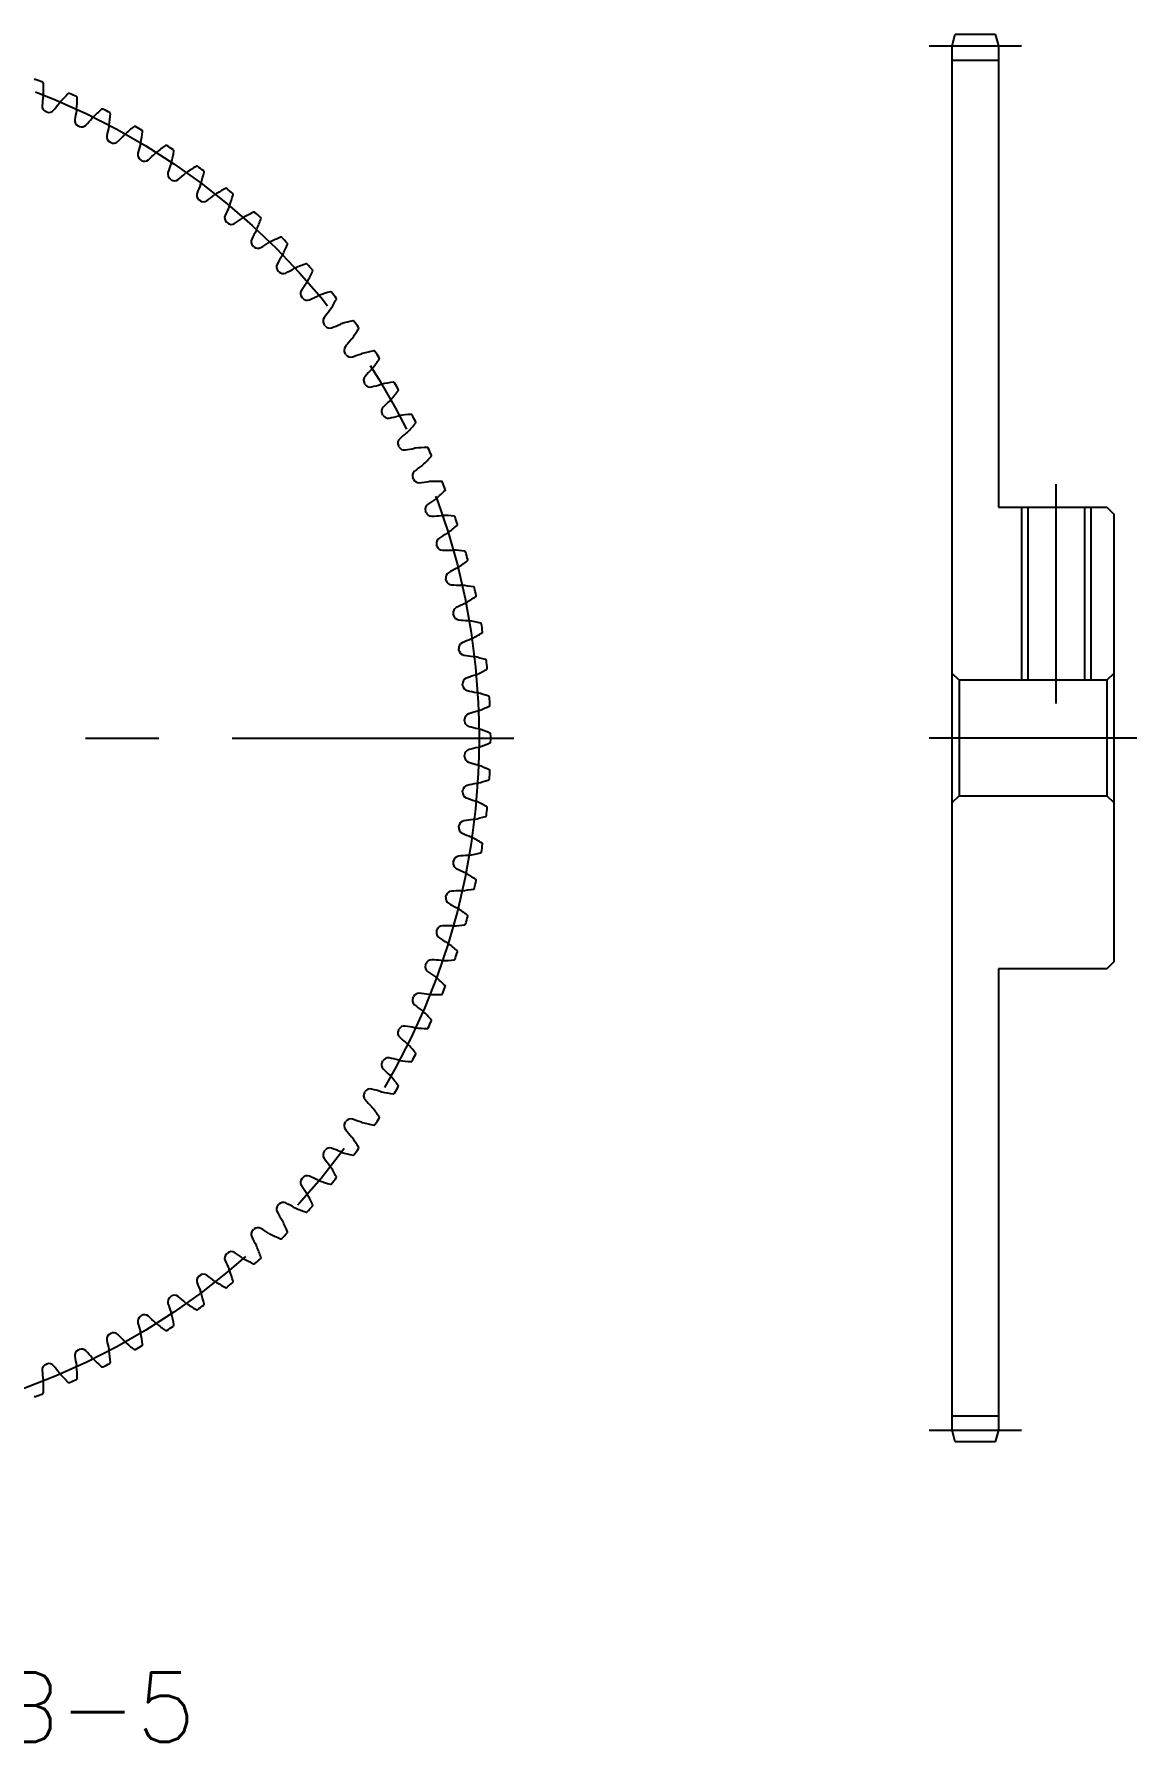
# Model space of a CAD drawing. Extents: x -1 to 89, y -8 to 72.
# Drawn here: x 41.2 to 89, y -3 to 71 of the extents above; entities that cross this region are included whole.
import ezdxf

# ---------------------------------------------------------------- set-up
doc = ezdxf.new("R2010")
doc.units = 0
doc.header["$LTSCALE"] = 0.5
doc.linetypes.add('CENTER', pattern=[50.8, 31.75, -6.35, 6.35, -6.35])
for name, color, linetype in [('MSM_CENTER', 1, 'CENTER'), ('MSM_CONTINUOUS', 7, 'CONTINUOUS'), ('MSM_NARROW', 5, 'CONTINUOUS'), ('MSM_PART_NUMBER', 7, 'CONTINUOUS')]:
    doc.layers.add(name, color=color, linetype=linetype)
doc.styles.get("Standard").update_dxf_attribs({"font": 'txt.shx', "height": 1, "bigfont": 'bigfont.shx'})

# ---------------------------------------------------------------- blocks, each defined once
blk = doc.blocks.new('*U2')
at = {"layer": 'MSM_PART_NUMBER'}
blk.add_text('GEABB0.5-120-2-B-5', height=3, dxfattribs=at).set_placement((0, -3))

msp = doc.modelspace()

# ---------------------------------------------------------------- linework, layer by layer
at = {"layer": 'MSM_CENTER'}
for p, q in [((80, 70.5), (84, 70.5)), ((85.5, 42), (85.5, 51.5)), ((-1, 40.5), (62, 40.5)), ((89, 40.5), (80, 40.5)), ((80, 10.5), (84, 10.5))]:
    msp.add_line(p, q, dxfattribs=at)
msp.add_circle((30.5, 40.5), 30, dxfattribs=at)
at = {"layer": 'MSM_CONTINUOUS'}
for p, q in [((81, 70.5), (81.134, 71)), ((81, 10.5), (81, 70.5)), ((81.134, 71), (82.866, 71)), ((82.866, 71), (83, 70.5)), ((83, 70.5), (83, 50.5)), ((81, 69.875), (83, 69.875)), ((83, 50.5), (87.7, 50.5)), ((84.27, 50.5), (84.27, 43)), ((86.729, 50.5), (86.729, 43)), ((87.7, 50.5), (88, 50.2)), ((88, 50.2), (88, 30.8)), ((81.3, 43), (81, 43.3)), ((81.3, 43), (81.3, 38)), ((87.7, 43), (81.3, 43)), ((88, 43.3), (87.7, 43)), ((87.7, 43), (87.7, 38)), ((81, 37.7), (81.3, 38)), ((81.3, 38), (87.7, 38)), ((87.7, 38), (88, 37.7)), ((87.7, 30.5), (83, 30.5)), ((83, 30.5), (83, 10.5)), ((88, 30.8), (87.7, 30.5)), ((81, 11.125), (83, 11.125)), ((81.134, 10), (81, 10.5)), ((83, 10.5), (82.866, 10)), ((82.866, 10), (81.134, 10))]:
    msp.add_line(p, q, dxfattribs=at)
for centre, radius, start, end in [((41.255, 68.987), 0.05, 69.31704, 136.86532), ((30.5, 40.5), 30.5, 68.68296, 69.31704), ((41.569, 68.867), 0.05, 1.13468, 68.68296), ((31.621, 68.67), 10, 358.25, 1.13468), ((50.746, 66.977), 9.231, 171.65554, 174.22339), ((41.201, 68.377), 0.416, 351.65589, 358.25036), ((49.626, 61.212), 10, 133.86532, 136.75), ((42.731, 68.386), 0.05, 66.31704, 133.86532), ((30.5, 40.5), 30.5, 65.68296, 66.31704), ((43.039, 68.249), 0.05, 358.13468, 65.68296), ((33.094, 68.572), 10, 355.25, 358.13468), ((41.81, 67.881), 0.25, 174.22339, 247.55567), ((30.5, 40.5), 29.375, 67.44433, 67.55567), ((41.864, 67.859), 0.25, 247.44433, 320.77661), ((34.906, 73.538), 9.231, 320.77661, 323.34446), ((42.645, 67.779), 0.416, 136.74964, 143.34411), ((52.104, 65.881), 9.231, 168.65554, 171.22339), ((42.645, 67.779), 0.416, 348.65589, 355.25036), ((36.629, 73.262), 9.231, 317.77661, 320.34446), ((44.056, 67.106), 0.416, 133.74964, 140.34411), ((50.684, 60.183), 10, 130.86532, 133.75), ((44.174, 67.707), 0.05, 63.31704, 130.86532), ((30.5, 40.5), 30.5, 62.68296, 63.31704), ((34.56, 68.398), 10, 352.25, 355.13468), ((44.474, 67.554), 0.05, 355.13468, 62.68296), ((43.228, 67.251), 0.25, 171.22339, 244.55567), ((30.5, 40.5), 29.375, 64.44433, 64.55567), ((43.28, 67.227), 0.25, 244.44433, 317.77661), ((53.402, 64.716), 9.231, 165.65554, 168.22339), ((44.056, 67.106), 0.416, 345.65589, 352.25036), ((38.336, 72.896), 9.231, 314.77661, 317.34446), ((45.43, 66.36), 0.416, 130.74964, 137.34411), ((51.686, 59.099), 10, 127.86532, 130.75), ((45.579, 66.954), 0.05, 60.31704, 127.86532), ((30.5, 40.5), 30.5, 59.68296, 60.31704), ((36.014, 68.147), 10, 349.25, 352.13468), ((45.871, 66.786), 0.05, 352.13468, 59.68296), ((44.611, 66.549), 0.25, 168.22339, 241.55567), ((30.5, 40.5), 29.375, 61.44433, 61.55567), ((44.661, 66.521), 0.25, 241.44433, 314.77661), ((54.638, 63.484), 9.231, 162.65554, 165.22339), ((45.43, 66.36), 0.416, 342.65589, 349.25036), ((46.763, 65.543), 0.416, 127.74964, 134.34411), ((52.631, 57.965), 10, 124.86532, 127.75), ((46.943, 66.129), 0.05, 57.31704, 124.86532), ((30.5, 40.5), 30.5, 56.68296, 57.31704), ((37.454, 67.821), 10, 346.25, 349.13468), ((47.225, 65.945), 0.05, 349.13468, 56.68242), ((45.954, 65.774), 0.25, 165.22339, 238.55567), ((30.5, 40.5), 29.375, 58.44433, 58.55567), ((46.004, 65.744), 0.25, 238.44433, 311.77661), ((40.02, 72.442), 9.231, 311.77661, 314.34446), ((55.808, 62.189), 9.231, 159.65554, 162.22339), ((46.763, 65.543), 0.416, 339.65589, 346.25036), ((53.514, 56.783), 10, 121.86532, 124.75), ((48.261, 65.233), 0.05, 54.31704, 121.86532), ((30.5, 40.5), 30.5, 53.68296, 54.31704), ((47.256, 64.931), 0.25, 162.22339, 235.55567), ((30.5, 40.5), 29.375, 55.44433, 55.55567), ((47.303, 64.898), 0.25, 235.44433, 308.77661), ((41.679, 71.9), 9.231, 308.77661, 311.34446), ((48.051, 64.657), 0.416, 124.74964, 131.34411), ((56.908, 60.835), 9.231, 156.65554, 159.22339), ((48.051, 64.657), 0.416, 336.65589, 343.25036), ((38.874, 67.42), 10, 343.25, 346.13468), ((48.534, 65.035), 0.05, 346.13468, 53.68242), ((48.512, 64.021), 0.25, 159.22339, 232.55567), ((30.5, 40.5), 29.375, 52.44433, 52.55567), ((48.557, 63.986), 0.25, 232.44433, 305.77661), ((43.307, 71.272), 9.231, 305.77661, 308.34446), ((49.292, 63.706), 0.416, 121.74964, 128.34411), ((54.335, 55.556), 10, 118.86532, 121.75), ((49.532, 64.27), 0.05, 51.31704, 118.86532), ((30.5, 40.5), 30.5, 50.68296, 51.31704), ((40.271, 66.944), 10, 340.25, 343.13468), ((49.793, 64.058), 0.05, 343.13468, 50.68296), ((49.718, 63.046), 0.25, 156.22339, 229.55567), ((57.937, 59.425), 9.231, 153.65554, 156.22339), ((49.292, 63.706), 0.416, 333.65589, 340.25036), ((44.9, 70.559), 9.231, 302.77661, 305.34446), ((50.48, 62.691), 0.416, 118.74964, 125.34411), ((55.09, 54.288), 10, 115.86532, 118.75), ((50.75, 63.241), 0.05, 48.31704, 115.86532), ((30.5, 40.5), 30.5, 47.68296, 48.31704), ((41.642, 66.397), 10, 337.25, 340.13468), ((51, 63.016), 0.05, 340.13468, 47.68296), ((30.5, 40.5), 29.375, 49.44433, 49.55567), ((49.762, 63.008), 0.25, 229.44433, 302.77661), ((58.889, 57.963), 9.231, 150.65554, 153.22339), ((50.48, 62.691), 0.416, 330.65589, 337.25036), ((55.778, 52.982), 10, 112.86532, 115.75), ((51.912, 62.15), 0.05, 45.31704, 112.86532), ((30.5, 40.5), 30.5, 44.68296, 45.31704), ((50.872, 62.009), 0.25, 153.22339, 226.55567), ((30.5, 40.5), 29.375, 46.44433, 46.55567), ((50.913, 61.969), 0.25, 226.44433, 299.77661), ((46.453, 69.764), 9.231, 299.77661, 302.34446), ((51.614, 61.614), 0.416, 115.74964, 122.34411), ((51.614, 61.614), 0.416, 327.65589, 334.25036), ((42.982, 65.778), 10, 334.25, 337.13468), ((52.15, 61.912), 0.05, 337.13468, 44.68351), ((51.969, 60.913), 0.25, 150.22339, 223.55567), ((59.764, 56.453), 9.231, 147.65554, 150.22339), ((30.5, 40.5), 29.375, 43.44433, 43.55567), ((52.009, 60.872), 0.25, 223.44433, 296.77661), ((47.963, 68.889), 9.231, 296.77661, 299.34446), ((52.691, 60.48), 0.416, 112.74964, 119.34411), ((56.397, 51.642), 10, 109.86532, 112.75), ((53.016, 61), 0.05, 42.31704, 109.86532), ((30.5, 40.5), 30.5, 41.68296, 42.31704), ((44.288, 65.09), 10, 331.25, 334.13468), ((53.241, 60.75), 0.05, 334.13468, 41.68351), ((60.559, 54.9), 9.231, 144.65554, 147.22339), ((52.691, 60.48), 0.416, 324.65589, 331.25036), ((53.008, 59.762), 0.25, 147.22339, 220.55567), ((30.5, 40.5), 29.375, 40.44433, 40.55567), ((53.046, 59.718), 0.25, 220.44433, 293.77661), ((49.425, 67.937), 9.231, 293.77661, 296.34446), ((53.706, 59.292), 0.416, 109.74964, 116.34411), ((56.944, 50.271), 10, 106.86532, 109.75), ((54.058, 59.793), 0.05, 39.31704, 106.86532), ((45.556, 64.335), 10, 328.25, 331.13468), ((30.5, 40.5), 30.5, 38.68296, 39.31704), ((54.27, 59.532), 0.05, 331.13468, 38.68296), ((53.986, 58.557), 0.25, 144.22339, 217.55567), ((61.272, 53.307), 9.231, 141.65554, 144.22339), ((53.706, 59.292), 0.416, 321.65589, 328.25036), ((57.42, 48.874), 10, 103.86532, 106.75), ((55.035, 58.534), 0.05, 36.31704, 103.86532), ((30.5, 40.5), 30.5, 35.68296, 36.31704), ((30.5, 40.5), 29.375, 37.44433, 37.55567), ((54.021, 58.512), 0.25, 217.44433, 290.77661), ((50.835, 66.908), 9.231, 290.77661, 293.34446), ((54.657, 58.051), 0.416, 106.74964, 113.34411), ((61.9, 51.679), 9.231, 138.65554, 141.22339), ((54.657, 58.051), 0.416, 318.65589, 325.25036), ((46.783, 63.514), 10, 325.25, 328.13468), ((55.233, 58.261), 0.05, 328.13468, 35.68296), ((54.898, 57.303), 0.25, 141.22339, 214.55567), ((30.5, 40.5), 29.375, 34.44433, 34.55567), ((54.931, 57.256), 0.25, 214.44433, 287.77661), ((52.189, 65.808), 9.231, 287.77661, 290.34446), ((55.543, 56.763), 0.416, 103.74964, 110.34411), ((57.821, 47.454), 10, 100.86532, 103.75), ((55.945, 57.225), 0.05, 33.31704, 100.86532), ((30.5, 40.5), 30.5, 32.68296, 33.31704), ((62.442, 50.02), 9.231, 135.65554, 138.22339), ((55.543, 56.763), 0.416, 315.65589, 322.25036), ((47.965, 62.631), 10, 322.25, 325.13468), ((56.129, 56.943), 0.05, 325.13468, 32.68242), ((55.744, 56.004), 0.25, 138.22339, 211.55567), ((30.5, 40.5), 29.375, 31.44433, 31.55567), ((55.774, 55.954), 0.25, 211.44433, 284.77661), ((53.484, 64.638), 9.231, 284.77661, 287.34446), ((56.36, 55.43), 0.416, 100.74964, 107.34411), ((58.147, 46.014), 10, 97.86532, 100.75), ((49.099, 61.686), 10, 319.25, 322.13468), ((56.786, 55.871), 0.05, 30.31704, 97.86532), ((30.5, 40.5), 30.5, 29.68296, 30.31704), ((56.954, 55.579), 0.05, 322.13468, 29.68242), ((56.521, 54.661), 0.25, 135.22339, 208.55567), ((62.896, 48.336), 9.231, 132.65554, 135.22339), ((56.36, 55.43), 0.416, 312.65589, 319.25036), ((30.5, 40.5), 29.375, 28.44433, 28.55567), ((56.549, 54.611), 0.25, 208.44433, 281.77661), ((54.716, 63.402), 9.231, 281.77661, 284.34446), ((57.106, 54.056), 0.416, 97.74964, 104.34411), ((58.398, 44.56), 10, 94.86532, 97.75), ((50.183, 60.684), 10, 316.25, 319.13468), ((57.554, 54.474), 0.05, 27.31704, 94.86532), ((30.5, 40.5), 30.5, 26.68296, 27.31704), ((57.707, 54.174), 0.05, 319.13468, 26.68242), ((57.227, 53.28), 0.25, 132.22339, 205.55567), ((63.262, 46.629), 9.231, 129.65554, 132.22339), ((57.106, 54.056), 0.416, 309.65589, 316.25036), ((30.5, 40.5), 29.375, 25.44433, 25.55567), ((57.251, 53.228), 0.25, 205.44433, 278.77661), ((55.881, 62.104), 9.231, 278.77661, 281.34446), ((57.779, 52.645), 0.416, 94.74964, 101.34411), ((58.572, 43.094), 10, 91.86532, 94.75), ((51.212, 59.626), 10, 313.25, 316.13468), ((58.249, 53.039), 0.05, 24.31704, 91.86532), ((30.5, 40.5), 30.5, 23.68296, 24.31704), ((58.386, 52.731), 0.05, 316.13468, 23.68296), ((57.859, 51.864), 0.25, 129.22339, 202.55567), ((63.538, 44.906), 9.231, 126.65554, 129.22339), ((57.779, 52.645), 0.416, 306.65589, 313.25036), ((30.5, 40.5), 29.375, 22.44433, 22.55567), ((57.881, 51.81), 0.25, 202.44433, 275.77661), ((56.977, 60.746), 9.231, 275.77661, 278.34446), ((58.377, 51.201), 0.416, 91.74964, 98.34411), ((58.67, 41.621), 10, 88.86532, 91.75), ((52.185, 58.516), 10, 310.25, 313.13468), ((58.867, 51.569), 0.05, 21.31704, 88.86532), ((30.5, 40.5), 30.5, 20.68296, 21.31704), ((58.987, 51.255), 0.05, 313.13468, 20.68242), ((58.416, 50.416), 0.25, 126.22339, 199.55567), ((30.5, 40.5), 29.375, 19.44433, 19.55567), ((63.723, 43.171), 9.231, 123.65554, 126.22339), ((58.377, 51.201), 0.416, 303.65589, 310.25036), ((58.435, 50.362), 0.25, 199.44433, 272.77661), ((58, 59.332), 9.231, 272.77661, 275.34446), ((58.899, 49.727), 0.416, 88.74964, 95.34411), ((58.69, 40.146), 10, 85.86532, 88.75), ((53.098, 57.356), 10, 307.25, 310.13468), ((59.407, 50.07), 0.05, 18.31704, 85.86532), ((30.5, 40.5), 30.5, 17.68296, 18.31704), ((59.511, 49.749), 0.05, 310.13468, 17.68296), ((58.897, 48.942), 0.25, 123.22339, 196.55567), ((30.5, 40.5), 29.375, 16.44433, 16.55567), ((63.817, 41.429), 9.231, 120.65554, 123.22339), ((58.899, 49.727), 0.416, 300.65589, 307.25036), ((58.913, 48.886), 0.25, 196.44433, 269.77661), ((58.948, 57.867), 9.231, 269.77661, 272.34446), ((59.343, 48.228), 0.416, 85.74964, 92.34411), ((58.633, 38.671), 10, 82.86532, 85.75), ((53.949, 56.15), 10, 304.25, 307.13468), ((59.868, 48.544), 0.05, 15.31704, 82.86532), ((30.5, 40.5), 30.5, 14.68296, 15.31704), ((59.956, 48.218), 0.05, 307.13468, 14.68242), ((59.3, 47.444), 0.25, 120.22339, 193.55567), ((30.5, 40.5), 29.375, 13.44433, 13.55567), ((63.82, 39.684), 9.231, 117.65554, 120.22339), ((59.343, 48.228), 0.416, 297.65589, 304.25036), ((59.313, 47.388), 0.25, 193.44433, 266.77661), ((59.818, 56.354), 9.231, 266.77661, 269.34446), ((59.708, 46.708), 0.416, 82.74964, 89.34411), ((58.498, 37.201), 10, 79.86532, 82.75), ((54.736, 54.902), 10, 301.25, 304.13468), ((60.249, 46.996), 0.05, 12.31704, 79.86532), ((30.5, 40.5), 30.5, 11.68296, 12.31704), ((60.319, 46.666), 0.05, 304.13468, 11.68296), ((59.624, 45.927), 0.25, 117.22339, 190.55567), ((30.5, 40.5), 29.375, 10.44433, 10.55567), ((63.732, 37.941), 9.231, 114.65554, 117.22339), ((59.708, 46.708), 0.416, 294.65589, 301.25036), ((59.634, 45.87), 0.25, 190.44433, 263.77661), ((60.608, 54.798), 9.231, 263.77661, 266.34446), ((59.993, 45.171), 0.416, 79.74964, 86.34411), ((58.287, 35.74), 10, 76.86532, 79.75), ((60.548, 45.43), 0.05, 9.31704, 76.86532), ((30.5, 40.5), 30.5, 8.68296, 9.31704), ((59.868, 44.395), 0.25, 114.22339, 187.55567), ((63.553, 36.205), 9.231, 111.65554, 114.22339), ((59.993, 45.171), 0.416, 291.65589, 298.25036), ((55.456, 53.614), 10, 298.25, 301.13468), ((60.601, 45.097), 0.05, 301.13468, 8.68296), ((30.5, 40.5), 29.375, 7.44433, 7.55567), ((59.875, 44.338), 0.25, 187.44433, 260.77661), ((61.315, 53.203), 9.231, 260.77661, 263.34446), ((60.197, 43.621), 0.416, 76.74964, 83.34411), ((58, 34.292), 10, 73.86532, 76.75), ((60.765, 43.85), 0.05, 6.31704, 73.86532), ((30.5, 40.5), 30.5, 5.68296, 6.31704), ((60.031, 42.853), 0.25, 111.22339, 184.55567), ((63.282, 34.481), 9.231, 108.65554, 111.22339), ((60.197, 43.621), 0.416, 288.65589, 295.25036), ((56.108, 52.29), 10, 295.25, 298.13468), ((60.8, 43.515), 0.05, 298.13468, 5.68296), ((30.5, 40.5), 29.375, 4.44433, 4.55567), ((60.036, 42.796), 0.25, 184.44444, 257.77661), ((61.937, 51.573), 9.231, 257.77661, 260.34446), ((60.319, 42.063), 0.416, 73.74964, 80.34411), ((57.637, 32.862), 10, 70.86532, 73.75), ((60.899, 42.262), 0.05, 3.31704, 70.86532), ((30.5, 40.5), 30.5, 2.68296, 3.31704), ((60.114, 41.304), 0.25, 108.22339, 181.55567), ((62.923, 32.774), 9.231, 105.65554, 108.22339), ((60.319, 42.063), 0.416, 285.65589, 292.25036), ((56.69, 50.933), 10, 292.25, 295.13468), ((60.917, 41.925), 0.05, 295.13468, 2.68296), ((30.5, 40.5), 29.375, 1.44433, 1.55567), ((60.116, 41.247), 0.25, 181.44444, 254.77661), ((62.474, 49.912), 9.231, 254.77661, 257.34446), ((60.36, 40.5), 0.416, 70.74964, 77.34411), ((57.201, 31.452), 10, 67.86532, 70.75), ((60.95, 40.668), 0.05, 0.31704, 67.86532), ((60.116, 39.753), 0.25, 105.22339, 178.55567), ((62.474, 31.088), 9.231, 102.65554, 105.22339), ((60.36, 40.5), 0.416, 282.65589, 289.25036), ((57.201, 49.548), 10, 289.25, 292.13468), ((60.95, 40.332), 0.05, 292.13468, 359.68242), ((30.5, 40.5), 30.5, 359.68296, 0.31704), ((30.5, 40.5), 29.375, 358.44433, 358.55567), ((60.114, 39.696), 0.25, 178.44444, 251.77661), ((62.923, 48.226), 9.231, 251.77661, 254.34446), ((60.319, 38.937), 0.416, 67.74964, 74.34411), ((56.69, 30.067), 10, 64.86532, 67.75), ((61.937, 29.427), 9.231, 99.65554, 102.22339), ((60.319, 38.937), 0.416, 279.65589, 286.25036), ((57.637, 48.138), 10, 286.25, 289.13468), ((60.899, 38.738), 0.05, 289.13468, 356.68242), ((60.917, 39.075), 0.05, 357.31704, 64.86532), ((30.5, 40.5), 30.5, 356.68296, 357.31704), ((60.031, 38.147), 0.25, 175.44444, 248.77661), ((30.5, 40.5), 29.375, 355.44433, 355.55567), ((60.036, 38.204), 0.25, 102.22339, 175.55567), ((63.282, 46.519), 9.231, 248.77661, 251.34446), ((60.197, 37.379), 0.416, 64.74964, 71.34411), ((56.108, 28.71), 10, 61.86532, 64.75), ((58, 46.708), 10, 283.25, 286.13468), ((60.765, 37.15), 0.05, 286.13468, 353.68296), ((30.5, 40.5), 30.5, 353.68296, 354.31704), ((60.8, 37.485), 0.05, 354.31704, 61.86532), ((59.868, 36.605), 0.25, 172.44444, 245.77661), ((30.5, 40.5), 29.375, 352.44433, 352.55567), ((59.875, 36.662), 0.25, 99.22339, 172.55568), ((63.553, 44.795), 9.231, 245.77661, 248.34446), ((61.315, 27.797), 9.231, 96.65554, 99.22339), ((60.197, 37.379), 0.416, 276.65589, 283.25036), ((58.287, 45.26), 10, 280.25, 283.13468), ((59.993, 35.829), 0.416, 61.74964, 68.34411), ((55.456, 27.386), 10, 58.86532, 61.75), ((60.548, 35.57), 0.05, 283.13468, 350.68296), ((30.5, 40.5), 30.5, 350.68296, 351.31704), ((60.601, 35.903), 0.05, 351.31704, 58.86532), ((59.624, 35.073), 0.25, 169.44444, 242.77661), ((30.5, 40.5), 29.375, 349.44433, 349.55567), ((59.634, 35.13), 0.25, 96.22339, 169.55567), ((63.732, 43.059), 9.231, 242.77661, 245.34446), ((60.608, 26.202), 9.231, 93.65554, 96.22339), ((59.993, 35.829), 0.416, 273.65589, 280.25036), ((59.708, 34.292), 0.416, 58.74964, 65.34411), ((54.736, 26.098), 10, 55.86532, 58.75), ((30.5, 40.5), 30.5, 347.68296, 348.31704), ((60.319, 34.334), 0.05, 348.31704, 55.86532), ((59.3, 33.556), 0.25, 166.44433, 239.77661), ((30.5, 40.5), 29.375, 346.44433, 346.55567), ((59.313, 33.612), 0.25, 93.22339, 166.55568), ((63.82, 41.316), 9.231, 239.77661, 242.34446), ((59.818, 24.646), 9.231, 90.65554, 93.22339), ((59.708, 34.292), 0.416, 270.65589, 277.25036), ((58.498, 43.799), 10, 277.25, 280.13468), ((60.249, 34.004), 0.05, 280.13468, 347.68296), ((59.343, 32.772), 0.416, 55.74964, 62.34411), ((53.949, 24.85), 10, 52.86532, 55.75), ((30.5, 40.5), 30.5, 344.68296, 345.31704), ((59.956, 32.782), 0.05, 345.31704, 52.86532), ((58.897, 32.058), 0.25, 163.44433, 236.77661), ((30.5, 40.5), 29.375, 343.44433, 343.55567), ((58.913, 32.114), 0.25, 90.22339, 163.55568), ((63.817, 39.571), 9.231, 236.77661, 239.34446), ((58.948, 23.133), 9.231, 87.65554, 90.22339), ((59.343, 32.772), 0.416, 267.65589, 274.25036), ((58.633, 42.329), 10, 274.25, 277.13468), ((59.868, 32.456), 0.05, 277.13468, 344.68296), ((58.899, 31.273), 0.416, 52.74964, 59.34411), ((53.098, 23.644), 10, 49.86532, 52.75), ((30.5, 40.5), 30.5, 341.68296, 342.31704), ((59.511, 31.251), 0.05, 342.31704, 49.86532), ((58.416, 30.584), 0.25, 160.44444, 233.77661), ((30.5, 40.5), 29.375, 340.44433, 340.55567), ((58.435, 30.638), 0.25, 87.22339, 160.55569), ((63.723, 37.829), 9.231, 233.77661, 236.34446), ((58, 21.668), 9.231, 84.65554, 87.22339), ((58.899, 31.273), 0.416, 264.65589, 271.25036), ((58.69, 40.854), 10, 271.25, 274.13468), ((59.407, 30.93), 0.05, 274.13468, 341.68296), ((58.377, 29.799), 0.416, 49.74964, 56.34411), ((52.185, 22.484), 10, 46.86532, 49.75), ((30.5, 40.5), 30.5, 338.68296, 339.31704), ((58.987, 29.745), 0.05, 339.31704, 46.86532), ((57.859, 29.136), 0.25, 157.44444, 230.77661), ((30.5, 40.5), 29.375, 337.44433, 337.55567), ((57.881, 29.19), 0.25, 84.22339, 157.55569), ((63.538, 36.094), 9.231, 230.77661, 233.34446), ((56.977, 20.254), 9.231, 81.65554, 84.22339), ((58.377, 29.799), 0.416, 261.65589, 268.25036), ((58.67, 39.379), 10, 268.25, 271.13468), ((58.867, 29.431), 0.05, 271.13468, 338.68296), ((57.779, 28.355), 0.416, 46.74964, 53.34411), ((51.212, 21.374), 10, 43.86532, 46.75), ((30.5, 40.5), 30.5, 335.68296, 336.31704), ((58.386, 28.269), 0.05, 336.31704, 43.86532), ((57.227, 27.72), 0.25, 154.44444, 227.77661), ((30.5, 40.5), 29.375, 334.44433, 334.55567), ((57.251, 27.772), 0.25, 81.22339, 154.55569), ((63.262, 34.371), 9.231, 227.77661, 230.34446), ((55.881, 18.896), 9.231, 78.65554, 81.22339), ((57.779, 28.355), 0.416, 258.65589, 265.25036), ((58.572, 37.906), 10, 265.25, 268.13468), ((58.249, 27.961), 0.05, 268.13468, 335.68296), ((57.106, 26.944), 0.416, 43.74964, 50.34411), ((50.183, 20.316), 10, 40.86532, 43.75), ((30.5, 40.5), 30.5, 332.68296, 333.31704), ((57.707, 26.826), 0.05, 333.31704, 40.86532), ((56.521, 26.339), 0.25, 151.44433, 224.77661), ((30.5, 40.5), 29.375, 331.44433, 331.55567), ((56.549, 26.389), 0.25, 78.22339, 151.55569), ((62.896, 32.664), 9.231, 224.77661, 227.34446), ((54.716, 17.598), 9.231, 75.65554, 78.22339), ((57.106, 26.944), 0.416, 255.65589, 262.25036), ((58.398, 36.44), 10, 262.25, 265.13468), ((57.554, 26.526), 0.05, 265.13468, 332.68296), ((30.5, 40.5), 29.375, 328.44433, 328.55567), ((55.774, 25.046), 0.25, 75.22339, 148.55569), ((53.484, 16.362), 9.231, 72.65554, 75.22339), ((56.36, 25.57), 0.416, 252.65589, 259.25036), ((58.147, 34.986), 10, 259.25, 262.13468), ((56.36, 25.57), 0.416, 40.74964, 47.34411), ((49.099, 19.314), 10, 37.86532, 40.75), ((30.5, 40.5), 30.5, 329.68296, 330.31704), ((56.954, 25.421), 0.05, 330.31704, 37.86532), ((55.744, 24.996), 0.25, 148.44444, 221.77661), ((62.442, 30.98), 9.231, 221.77661, 224.34446), ((55.543, 24.237), 0.416, 37.74964, 44.34411), ((47.965, 18.369), 10, 34.86532, 37.75), ((56.786, 25.129), 0.05, 262.13468, 329.68296), ((54.898, 23.697), 0.25, 145.44444, 218.77661), ((30.5, 40.5), 29.375, 325.44433, 325.55567), ((54.931, 23.744), 0.25, 72.22339, 145.55569), ((52.189, 15.192), 9.231, 69.65554, 72.22339), ((55.543, 24.237), 0.416, 249.65589, 256.25036), ((57.821, 33.546), 10, 256.25, 259.13468), ((55.945, 23.775), 0.05, 259.13468, 326.68296), ((30.5, 40.5), 30.5, 326.68296, 327.31704), ((56.129, 24.057), 0.05, 327.31704, 34.86532), ((61.9, 29.321), 9.231, 218.77661, 221.34446), ((54.657, 22.949), 0.416, 34.74964, 41.34411), ((46.783, 17.486), 10, 31.86532, 34.75), ((53.986, 22.443), 0.25, 142.44444, 215.77661), ((61.272, 27.693), 9.231, 215.77661, 218.34446), ((30.5, 40.5), 29.375, 322.44433, 322.55567), ((54.021, 22.488), 0.25, 69.22339, 142.55569), ((50.835, 14.092), 9.231, 66.65554, 69.22339), ((54.657, 22.949), 0.416, 246.65589, 253.25036), ((57.42, 32.126), 10, 253.25, 256.13468), ((55.035, 22.466), 0.05, 256.13468, 323.68296), ((30.5, 40.5), 30.5, 323.68296, 324.31704), ((55.233, 22.739), 0.05, 324.31704, 31.86532), ((53.046, 21.282), 0.25, 66.22339, 139.55569), ((49.425, 13.063), 9.231, 63.65554, 66.22339), ((53.706, 21.708), 0.416, 31.74964, 38.34411), ((45.556, 16.665), 10, 28.86532, 31.75), ((54.27, 21.468), 0.05, 321.31704, 28.86532), ((53.008, 21.238), 0.25, 139.44444, 212.77661), ((60.559, 26.1), 9.231, 212.77661, 215.34446), ((30.5, 40.5), 29.375, 319.44433, 319.55567), ((52.691, 20.52), 0.416, 28.74964, 35.34411), ((53.706, 21.708), 0.416, 243.65589, 250.25036), ((56.944, 30.729), 10, 250.25, 253.13468), ((54.058, 21.207), 0.05, 253.13468, 320.68296), ((30.5, 40.5), 30.5, 320.68296, 321.31704), ((51.969, 20.087), 0.25, 136.44433, 209.77661), ((30.5, 40.5), 29.375, 316.44433, 316.55567), ((52.009, 20.128), 0.25, 63.22339, 136.55569), ((47.963, 12.111), 9.231, 60.65554, 63.22339), ((52.691, 20.52), 0.416, 240.65589, 247.25036), ((56.397, 29.358), 10, 247.25, 250.13468), ((30.5, 40.5), 30.5, 317.68296, 318.31704), ((44.288, 15.91), 10, 25.86532, 28.75), ((53.241, 20.25), 0.05, 318.31704, 25.86532), ((50.913, 19.031), 0.25, 60.22339, 133.55569), ((46.453, 11.236), 9.231, 57.65554, 60.22339), ((59.764, 24.547), 9.231, 209.77661, 212.34446), ((51.614, 19.386), 0.416, 25.74964, 32.34411), ((42.982, 15.222), 10, 22.86532, 25.75), ((53.016, 20), 0.05, 250.13468, 317.68296), ((50.872, 18.991), 0.25, 133.44433, 206.77661), ((58.889, 23.037), 9.231, 206.77661, 209.34446), ((30.5, 40.5), 29.375, 313.44433, 313.55567), ((50.48, 18.309), 0.416, 22.74964, 29.34411), ((51.614, 19.386), 0.416, 237.65589, 244.25036), ((55.778, 28.018), 10, 244.25, 247.13468), ((51.912, 18.85), 0.05, 247.13468, 314.68296), ((30.5, 40.5), 30.5, 314.68296, 315.31704), ((52.15, 19.088), 0.05, 315.31704, 22.86532), ((49.718, 17.954), 0.25, 130.44433, 203.77661), ((57.937, 21.575), 9.231, 203.77661, 206.34446), ((30.5, 40.5), 29.375, 310.44433, 310.55567), ((49.762, 17.992), 0.25, 57.22339, 130.55569), ((44.9, 10.441), 9.231, 54.65554, 57.22339), ((50.48, 18.309), 0.416, 234.65589, 241.25036), ((55.09, 26.712), 10, 241.25, 244.13468), ((30.5, 40.5), 30.5, 311.68296, 312.31704), ((41.642, 14.603), 10, 19.86532, 22.75), ((51, 17.984), 0.05, 312.31704, 19.86532), ((48.512, 16.979), 0.25, 127.44433, 200.77661), ((30.5, 40.5), 29.375, 307.44433, 307.55567), ((48.557, 17.014), 0.25, 54.22339, 127.55569), ((43.307, 9.728), 9.231, 51.65554, 54.22339), ((49.292, 17.294), 0.416, 19.74964, 26.34411), ((40.271, 14.056), 10, 16.86532, 19.75), ((50.75, 17.759), 0.05, 244.13468, 311.68296), ((30.5, 40.5), 29.375, 304.44433, 304.55567), ((47.303, 16.102), 0.25, 51.22339, 124.55569), ((41.679, 9.1), 9.231, 48.65554, 51.22339), ((56.908, 20.165), 9.231, 200.77661, 203.34446), ((48.051, 16.343), 0.416, 16.74964, 23.34411), ((38.874, 13.58), 10, 13.86532, 16.75), ((49.292, 17.294), 0.416, 231.65589, 238.25036), ((54.335, 25.444), 10, 238.25, 241.13468), ((49.532, 16.73), 0.05, 241.13468, 308.68296), ((30.5, 40.5), 30.5, 308.68296, 309.31704), ((49.793, 16.942), 0.05, 309.31704, 16.86532), ((47.256, 16.069), 0.25, 124.44433, 197.77661), ((55.808, 18.811), 9.231, 197.77661, 200.34446), ((46.763, 15.457), 0.416, 13.74964, 20.34411), ((37.454, 13.179), 10, 10.86532, 13.75), ((48.051, 16.343), 0.416, 228.65589, 235.25036), ((53.514, 24.217), 10, 235.25, 238.13468), ((48.261, 15.767), 0.05, 238.13468, 305.68296), ((30.5, 40.5), 30.5, 305.68296, 306.31704), ((48.534, 15.965), 0.05, 306.31704, 13.86532), ((45.954, 15.226), 0.25, 121.44433, 194.77661), ((54.638, 17.516), 9.231, 194.77661, 197.34446), ((30.5, 40.5), 29.375, 301.44433, 301.55567), ((46.004, 15.256), 0.25, 48.22339, 121.55569), ((40.02, 8.558), 9.231, 45.65554, 48.22339), ((46.763, 15.457), 0.416, 225.65589, 232.25036), ((52.631, 23.035), 10, 232.25, 235.13468), ((46.943, 14.871), 0.05, 235.13468, 302.68296), ((30.5, 40.5), 30.5, 302.68296, 303.31704), ((47.225, 15.055), 0.05, 303.31704, 10.86532), ((44.611, 14.451), 0.25, 118.44433, 191.77661), ((53.402, 16.284), 9.231, 191.77661, 194.34446), ((30.5, 40.5), 29.375, 298.44433, 298.55567), ((44.661, 14.479), 0.25, 45.22339, 118.55569), ((38.336, 8.104), 9.231, 42.65554, 45.22339), ((45.43, 14.64), 0.416, 222.65589, 229.25036), ((51.686, 21.901), 10, 229.25, 232.13468), ((30.5, 40.5), 30.5, 299.68296, 300.31704), ((45.43, 14.64), 0.416, 10.74964, 17.34411), ((36.014, 12.853), 10, 7.86532, 10.75), ((45.871, 14.214), 0.05, 300.31704, 7.86532), ((41.81, 13.119), 0.25, 112.44433, 185.77661), ((30.5, 40.5), 29.375, 292.44433, 292.55567), ((41.864, 13.141), 0.25, 39.22339, 112.5557), ((43.228, 13.749), 0.25, 115.44433, 188.77661), ((52.104, 15.119), 9.231, 188.77661, 191.34446), ((30.5, 40.5), 29.375, 295.44433, 295.55567), ((43.28, 13.773), 0.25, 42.22339, 115.55569), ((36.629, 7.738), 9.231, 39.65554, 42.22339), ((44.056, 13.894), 0.416, 219.65589, 226.25036), ((50.684, 20.817), 10, 226.25, 229.13468), ((30.5, 40.5), 30.5, 296.68296, 297.31704), ((44.056, 13.894), 0.416, 7.74964, 14.34411), ((34.56, 12.602), 10, 4.86532, 7.75), ((44.474, 13.446), 0.05, 297.31704, 4.86532), ((45.579, 14.046), 0.05, 232.13468, 299.68296), ((50.746, 14.023), 9.231, 185.77661, 188.34446), ((41.201, 12.623), 0.416, 1.74964, 8.34411), ((31.621, 12.33), 10, 358.86532, 1.75), ((34.906, 7.462), 9.231, 36.65554, 39.22339), ((42.645, 13.221), 0.416, 216.65589, 223.25036), ((49.626, 19.788), 10, 223.25, 226.13468), ((30.5, 40.5), 30.5, 293.68296, 294.31704), ((42.645, 13.221), 0.416, 4.74964, 11.34411), ((43.039, 12.751), 0.05, 294.31704, 1.86532), ((33.094, 12.428), 10, 1.86532, 4.75), ((44.174, 13.293), 0.05, 229.13468, 296.68296), ((41.255, 12.013), 0.05, 223.13468, 290.68296), ((30.5, 40.5), 30.5, 290.68296, 291.31704), ((41.569, 12.133), 0.05, 291.31704, 358.86532), ((42.731, 12.614), 0.05, 226.13468, 293.68296)]:
    msp.add_arc(centre, radius, start, end, dxfattribs=at)
at = {"layer": 'MSM_NARROW'}
for p, q in [((84, 50.5), (84, 43)), ((87, 50.5), (87, 43))]:
    msp.add_line(p, q, dxfattribs=at)

# ---------------------------------------------------------------- block references
at = {"layer": 'MSM_CONTINUOUS'}
msp.add_blockref('*U2', (0, 0), dxfattribs=at)

doc.saveas('drawing.dxf')
